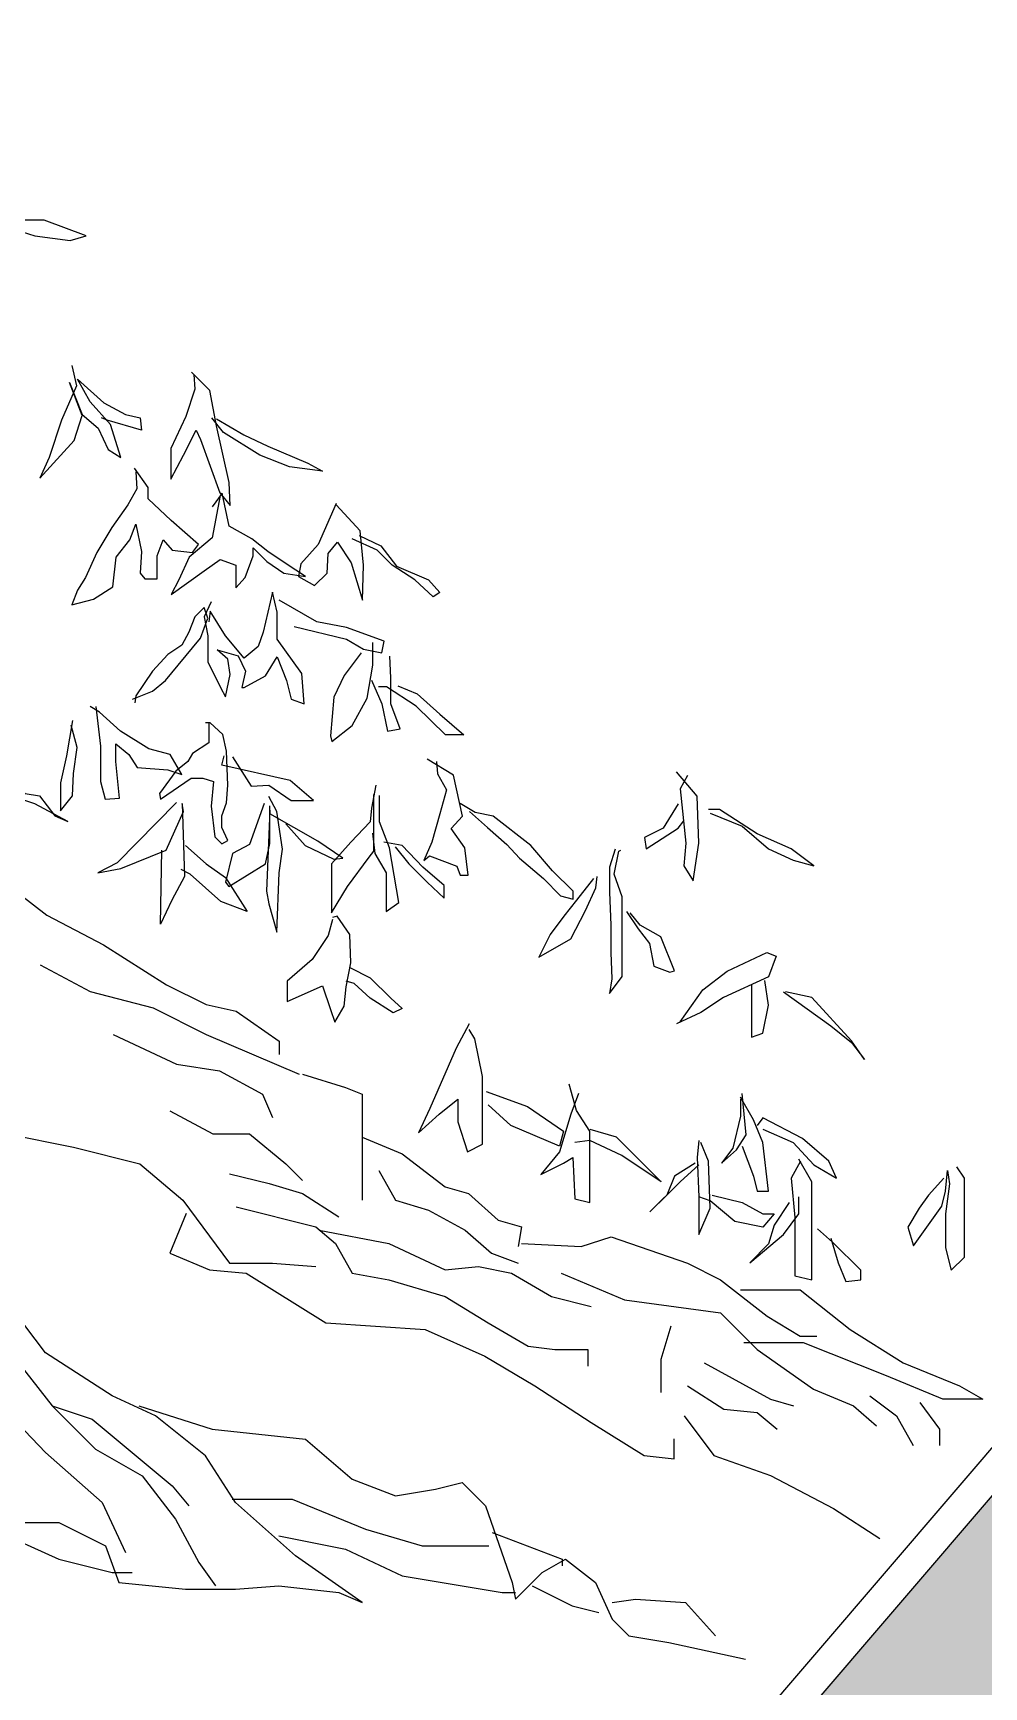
# Model space of a CAD drawing. Extents: x 421 to 2281, y 1882 to 2621.
# Drawn here: x 1595.6 to 1748.3, y 2084.9 to 2350.4 of the extents above; entities that cross this region are included whole.
import ezdxf

# ---------------------------------------------------------------- set-up
doc = ezdxf.new("R2010")
doc.units = 0
doc.header["$LTSCALE"] = 10
doc.header["$MEASUREMENT"] = 0
for name, color, linetype in [('3', 3, 'CONTINUOUS'), ('4', 4, 'CONTINUOUS'), ('7', 7, 'CONTINUOUS'), ('BH', 3, 'CONTINUOUS')]:
    doc.layers.add(name, color=color, linetype=linetype)

msp = doc.modelspace()

# ---------------------------------------------------------------- hatches: boundary and pattern name
at = {"layer": 'BH'}
h = msp.add_hatch(dxfattribs=at)
h.set_pattern_fill('ESCHER', color=256, scale=50, style=0)
h.set_pattern_definition([(59.99999999999999, (-210.0000000001455, -314.9999999998254), (-59.99999997655987, -1.353315237651032e-08), [55.00000000000001, -5]), (180, (-210.0000000001455, -314.9999999998254), (29.99999999999999, -51.9615242), [55.00000000000001, -5]), (300.0000000000001, (-210.0000000001455, -314.9999999998254), (59.99999997655987, -1.353315237651032e-08), [55.00000000000001, -5]), (59.99999999999999, (-205.0000000001455, -314.9999999998254), (-59.99999997655987, -1.353315237651032e-08), [10, -50]), (300.0000000000001, (-205.0000000001455, -314.9999999998254), (59.99999997655987, -1.353315237651032e-08), [10, -50]), (59.99999999999999, (-212.5000000001455, -310.6698729998254), (-59.99999997655987, -1.353315237651032e-08), [10, -50]), (180, (-212.5000000001455, -310.6698729998254), (29.99999999999999, -51.9615242), [10, -50]), (300.0000000000001, (-212.5000000001455, -319.3301269998254), (59.99999997655987, -1.353315237651032e-08), [10, -50]), (180, (-212.5000000001455, -319.3301269998254), (29.99999999999999, -51.9615242), [10, -50]), (59.99999999999999, (-230.0000000001455, -314.9999999998254), (-59.99999997655987, -1.353315237651032e-08), [10, -50]), (300.0000000000001, (-230.0000000001455, -314.9999999998254), (59.99999997655987, -1.353315237651032e-08), [10, -50]), (59.99999999999999, (-200.0000000001455, -332.3205080498254), (-59.99999997655987, -1.353315237651032e-08), [10, -50]), (180, (-200.0000000001455, -332.3205080498254), (29.99999999999999, -51.9615242), [10, -50]), (300.0000000000001, (-200.0000000001455, -297.6794919498254), (59.99999997655987, -1.353315237651032e-08), [10, -50]), (180, (-200.0000000001455, -297.6794919498254), (29.99999999999999, -51.9615242), [10, -50]), (0, (-200.0000000001455, -306.3397459498254), (-30, 51.9615242), [35, -25]), (0, (-200.0000000001455, -323.6602540498254), (-30, 51.9615242), [35, -25]), (120, (-207.5000000001455, -302.0096189498254), (-59.99999997655987, 1.353317458097081e-08), [34.99999999999999, -24.99999999999999]), (120, (-222.5000000001455, -310.6698729998254), (-59.99999997655987, 1.353317458097081e-08), [34.99999999999999, -24.99999999999999]), (240, (-222.5000000001455, -319.3301269998254), (29.99999997655985, -51.96152421353317), [35, -25]), (240, (-207.5000000001455, -327.9903810498254), (29.99999997655985, -51.96152421353317), [35, -25])])
h.paths.add_polyline_path([(2250.785033915906, 2604.084627953558), (2250.785033915906, 1904.084627953558), (450.7850339159058, 1904.084627953558), (450.7850339159058, 2604.084627953558)])
edge = h.paths.add_edge_path(flags=16)
edge.add_arc((1353.992238578665, 1661.711026250873), 409.8662078151122, 48.69815733620379, 131.3018426637964, ccw=False)
edge.add_line((1624.514522042849, 1969.620107731208), (1923.898642566484, 2318.882168490332))
edge.add_arc((1353.992238578664, 1661.711026250873), 869.8662078151121, 49.0677932279539, 130.932206772046)
edge.add_line((784.0858345908446, 2318.882168490333), (1083.469955114479, 1969.620107731208))

# ---------------------------------------------------------------- linework, layer by layer
at = {"layer": '3'}
for points in [[(1700.749038184157, 2231.246535349516), (1699.539203720125, 2229.132431057465), (1700.44657795638, 2220.374002580039), (1700.144119877627, 2216.74982465518), (1701.656412420412, 2214.333706038607), (1702.563786656668, 2220.374002580039), (1702.261328577916, 2227.924372754278), (1698.93428756262, 2231.850565003659)], [(1699.236745641372, 2226.716313445992), (1696.817078862332, 2222.790120191512), (1693.792495925788, 2221.280046558704), (1694.094954004539, 2219.467957596275), (1699.236745641372, 2222.790120191512), (1700.144119877627, 2223.998179499798)], [(1704.378537278205, 2225.206238808084), (1709.520328915037, 2223.092135521133), (1713.754744166588, 2219.467957596275), (1717.686703488414, 2217.655868633845), (1721.013744503709, 2216.74982465518), (1717.384245409661, 2219.467957596275), (1711.939995694077, 2221.884076212847), (1705.890827671964, 2225.810268462228), (1704.076079199453, 2225.810268462228)], [(1689.118602909512, 2219.445263453419), (1688.203281578749, 2216.520525263073), (1688.203281578749, 2212.499009371885), (1688.386346274706, 2207.197919328864), (1688.386346274706, 2202.810811540795), (1688.569410970664, 2198.606499198616), (1688.203281578749, 2196.230149356141), (1690.216991085258, 2198.972092100597), (1690.216991085258, 2205.552754285251), (1690.216991085258, 2211.767824573023), (1688.935538213555, 2215.423747562231), (1689.667796997385, 2219.079671556538), (1690.033926389301, 2219.262467002429)], [(1685.64037583534, 2214.69256276337), (1682.894407545, 2211.219435220052), (1680.880695889465, 2208.660288926587), (1678.683919537973, 2205.735550736241), (1676.85327472742, 2202.079626741934), (1681.979084065211, 2205.00436593738), (1684.358922963636, 2209.574270176439), (1686.006505227256, 2213.230193165647), (1686.189569923214, 2215.05815566535)], [(1690.94924986909, 2209.391473725449), (1692.779896828667, 2206.649530980993), (1694.610541639218, 2204.273181138518), (1695.342800423049, 2200.61725714421), (1697.905706166457, 2199.703276899459), (1698.637964950288, 2199.886072345349), (1696.441188598796, 2205.36995783426), (1693.146026220582, 2207.197919328864), (1691.498443956963, 2209.208677274458)], [(1699.539203720125, 2191.682596520989), (1703.168702814172, 2196.816848078655), (1707.100662135997, 2199.836995344272), (1713.452286087836, 2202.857143614987), (1714.964578630621, 2202.253113960844), (1713.754744166588, 2198.930951365607), (1706.495745978493, 2195.608788770369), (1702.86624473542, 2193.192670153797), (1698.93428756262, 2191.380581191367)], [(1711.032619308796, 2197.722892057321), (1711.032619308796, 2194.098714132461), (1711.032619308796, 2189.266477904416), (1712.847369930333, 2189.870507558559), (1713.754744166588, 2194.400729462083), (1713.149828009085, 2198.326921711463)], [(1716.174410945629, 2196.514832749034), (1723.735869361501, 2191.078566866845), (1727.062910376797, 2188.360432920651), (1729.180119077085, 2185.642299979557), (1727.062910376797, 2188.662448250273), (1720.711286424957, 2195.608788770369), (1716.476869024381, 2196.514832749034)], [(1683.206454573371, 2180.206034097369), (1681.996622258363, 2176.883870497031), (1680.181871636828, 2170.8435749607), (1677.157288700283, 2167.21939703584), (1680.786787794331, 2169.03148599827), (1682.299080337116, 2169.937530982034), (1682.601538415868, 2163.29320478646), (1685.021205194908, 2162.689175132317), (1685.021205194908, 2174.165737555937), (1682.90399649462, 2177.487900151174), (1681.694162030587, 2181.716107730176)], [(1709.217870836285, 2179.299989113604), (1709.217870836285, 2176.58185617251), (1708.008036372253, 2171.447604614842), (1706.19328789974, 2169.03148599827), (1708.612952529756, 2171.145589285221), (1710.125245072541, 2173.561707901794), (1709.520328915037, 2180.206034097369)], [(1617.542610544863, 2177.435196750902), (1624.473388142319, 2173.708711752527), (1630.337892593862, 2173.708711752527), (1636.202397045407, 2168.917516754615), (1638.868082059213, 2166.255741755775)], [(1709.520328915037, 2171.749618939364), (1711.335079536573, 2166.917382711319), (1711.939995694077, 2164.501264094746), (1713.754744166588, 2164.501264094746), (1712.847369930333, 2172.353648593507), (1711.335079536573, 2175.977826518366), (1709.217870836285, 2179.602004443225)], [(1712.847369930333, 2174.467752885558), (1717.686703488414, 2172.353648593507), (1721.013744503709, 2168.729471673748), (1724.643245746782, 2166.615367381698), (1723.433411282749, 2169.333501327891), (1719.198993882173, 2172.957678247651), (1712.847369930333, 2176.279840842888), (1711.939995694077, 2175.071782539701)], [(1685.021205194908, 2174.467752885558), (1689.255620446459, 2173.259693577272), (1693.490037847037, 2169.03148599827), (1696.51462078358, 2166.011337727554), (1690.16299683174, 2170.239545306556), (1685.021205194908, 2172.655663923129), (1682.601538415868, 2172.353648593507)], [(1702.563786656668, 2172.655663923129), (1702.261328577916, 2169.937530982034), (1702.563786656668, 2163.595220116081), (1702.563786656668, 2157.55492357465), (1704.378537278205, 2161.783131153652), (1704.076079199453, 2169.333501327891), (1702.86624473542, 2172.353648593507)], [(1718.896535803421, 2169.333501327891), (1717.384245409661, 2166.615367381698), (1717.989161567165, 2160.273056515744), (1717.989161567165, 2155.440820287698), (1717.989161567165, 2150.910598384175), (1720.711286424957, 2150.306568730032), (1720.711286424957, 2158.460968558415), (1720.711286424957, 2166.011337727554), (1718.594077724669, 2169.635515652413)], [(1651.130227535256, 2167.85280675508), (1653.795912549062, 2163.061611757168), (1659.12728042765, 2161.464546757864), (1664.991784879194, 2158.270416759257), (1669.256879611868, 2154.543931760881), (1673.521972195519, 2152.946866761577)], [(1701.958870499165, 2169.03148599827), (1698.631829483868, 2166.917382711319), (1697.421995019836, 2163.897234440603), (1694.699870162044, 2161.179101499509), (1699.539203720125, 2166.011337727554), (1702.563786656668, 2168.729471673748)], [(1741.88336912979, 2166.615367381698), (1739.46370235075, 2163.897234440603), (1737.95141195699, 2161.783131153652), (1736.136661335454, 2158.762982882936), (1737.04403557171, 2155.742834612221), (1741.580911051038, 2162.085145478174), (1742.185827208542, 2164.501264094746), (1742.488285287293, 2167.823426689984), (1742.790743366046, 2165.709323403033), (1742.185827208542, 2160.877086169887), (1742.185827208542, 2155.440820287698), (1743.093201444798, 2151.81664236284), (1745.210410145086, 2153.930745649791), (1745.210410145086, 2161.48111582403), (1745.210410145086, 2166.615367381698), (1744.000577830078, 2168.427456344127)], [(1704.680995356956, 2163.897234440603), (1709.520328915037, 2162.689175132317), (1712.847369930333, 2160.877086169887), (1714.662120551869, 2160.877086169887), (1712.847369930333, 2158.762982882936), (1708.310494451004, 2159.669026861601), (1704.378537278205, 2162.991190461938), (1702.563786656668, 2163.595220116081)], [(1717.081787330909, 2162.689175132317), (1714.662120551869, 2159.064997207458), (1713.754744166588, 2156.044849941842), (1710.730161230044, 2153.024701671126), (1716.174410945629, 2157.55492357465), (1718.594077724669, 2160.877086169887), (1718.594077724669, 2163.595220116081)], [(1723.735869361501, 2156.950893920507), (1724.945703825534, 2153.024701671126), (1726.155536140542, 2150.00455340041), (1728.575202919582, 2150.306568730032), (1728.575202919582, 2151.81664236284), (1724.038327440253, 2156.346864266364), (1721.618660661213, 2158.460968558415)], [(1579.395138550649, 2154.092588790356), (1585.821252007581, 2147.675899552224), (1591.176345122341, 2139.655037250734), (1598.67347677242, 2130.030002890987), (1605.099590229353, 2127.89110580821), (1617.951817143217, 2117.196623409624), (1620.629362626085, 2113.988278288009)], [(1598.67347677242, 2130.030002890987), (1605.635099325927, 2123.078588628337), (1613.132230976006, 2118.800795467882), (1618.487326239791, 2111.849381205232), (1622.23589206483, 2104.897967947681), (1624.913439696723, 2101.154898806646)], [(1627.59098517959, 2115.057726326847), (1637.230155364989, 2115.057726326847), (1649.011361936681, 2110.245209146974), (1658.115023025505, 2107.571588044777), (1666.683172868732, 2107.571588044777), (1668.825211404051, 2107.571588044777)], [(1589.034308736048, 2110.245209146974), (1599.744497114593, 2105.4326919671), (1608.312646957819, 2103.293794884323), (1611.525703686285, 2103.293794884323)], [(1669.360720500625, 2109.710485127554), (1680.606417975743, 2105.4326919671), (1680.606417975743, 2104.363243928261)], [(1675.786831808532, 2101.154898806646), (1682.212945265464, 2097.94655368503), (1686.497020187077, 2096.877105646191)], [(1688.639058722396, 2098.481277704449), (1692.387624547436, 2099.016001723869), (1700.420265294088, 2098.481277704449), (1705.239849312276, 2093.134036505156)]]:
    msp.add_lwpolyline(points, dxfattribs=at)
at = {"layer": '4'}
for points in [[(1621.406215828015, 2295.632384648518), (1621.589278374948, 2293.256034806043), (1620.124762956311, 2288.868927017973), (1617.744921908861, 2283.750633425943), (1617.744921908861, 2278.815137290003), (1619.758633564396, 2282.653856730201), (1621.772343070906, 2286.675372621389), (1622.504601854736, 2285.213003023666), (1625.616701686017, 2276.621582893418), (1627.264281800612, 2274.610824947824), (1627.081217104654, 2278.266747937032), (1625.067507598144, 2287.40655742025), (1623.969119422399, 2293.073238355053), (1621.0400864361, 2295.997977550498)], [(1625.067507598144, 2288.503334115993), (1629.461058152105, 2285.944187822528), (1633.305414618192, 2284.116226327924), (1639.712676827687, 2281.374283583468), (1642.092517875137, 2280.094710436736), (1636.783643841388, 2280.825895235597), (1632.023961746488, 2282.653856730201), (1626.165895773891, 2286.309779719409), (1624.335248814314, 2288.686130566983)], [(1625.622143017357, 2276.191356059446), (1624.340690145654, 2269.427898428902), (1620.679396226499, 2266.320362782466), (1619.031816111905, 2262.664439793258), (1617.750363240201, 2260.288088945683), (1623.059237273949, 2264.126808385881), (1625.622143017357, 2265.954770885585), (1628.18504661174, 2265.040789635733), (1628.18504661174, 2261.384866646525), (1629.649564179402, 2263.030031690139), (1630.931017051106, 2266.503159233456), (1630.931017051106, 2267.782732380188), (1633.127791253573, 2265.589177983604), (1635.873761692939, 2263.761216489), (1639.351988767111, 2263.212828141129), (1636.239888935829, 2265.223586086723), (1633.310855949531, 2267.234344032317), (1630.747952355148, 2269.245101977911), (1627.086658435994, 2271.255859923506), (1625.988270260247, 2276.556948961427), (1624.340690145654, 2274.363394564842)], [(1644.294733408944, 2274.911782912714), (1641.365700422645, 2268.33112072806), (1638.619729983279, 2265.223586086723), (1638.253600591364, 2263.212828141129), (1640.816506334772, 2261.750458543406), (1642.830215841282, 2263.761216489), (1643.01328053724, 2266.868751130337), (1644.477798104902, 2268.69671363004), (1646.674574456394, 2265.406382537713), (1648.505219266946, 2259.374108700931), (1648.688283962904, 2265.040789635733), (1648.139089875031, 2270.524675124644), (1644.294733408944, 2274.728987466823)], [(1647.956025179073, 2269.793490325783), (1651.43425440227, 2268.14832427707), (1653.997157996652, 2264.857993184743), (1659.122967334443, 2262.664439793258), (1660.953614294021, 2260.653681847664), (1659.855226118275, 2259.922497048802), (1656.926193131976, 2262.664439793258), (1653.264899212822, 2265.040789635733), (1650.885060314396, 2267.417140483308), (1646.857637003327, 2269.245101977911)], [(1624.212900522123, 2259.153610965628), (1623.078638671791, 2256.699646330407), (1623.645768522444, 2253.679382473243), (1623.645768522444, 2249.526520172191), (1625.725248939558, 2245.37365686604), (1626.481424222789, 2243.863524937458), (1627.237599506018, 2247.450088016566), (1626.85951078989, 2249.904052651787), (1625.158119088904, 2251.414184580369), (1628.560904639901, 2250.470351873731), (1629.695166490234, 2248.016388243609), (1629.12803663958, 2245.37365686604), (1629.506123206683, 2245.37365686604), (1632.908910906705, 2247.261322279318), (1634.799348040267, 2250.281586136482), (1636.311696457703, 2246.506256315027), (1637.067871740933, 2243.485992457862), (1639.147352158046, 2242.730926493571), (1638.769265590944, 2247.638854758914), (1634.799348040267, 2253.113083251299), (1634.799348040267, 2257.454712294698), (1634.043172757038, 2260.66374289421), (1632.530822190577, 2254.245681695186), (1631.774646907347, 2251.980483802313), (1629.506123206683, 2250.092819394134), (1626.481424222789, 2253.679382473243), (1624.023857238572, 2257.643479037046), (1623.834811805996, 2255.944580366116)], [(1611.546972586865, 2243.485992457862), (1614.760714854311, 2244.807357644097), (1616.840195271425, 2246.506256315027), (1618.919675688539, 2248.960219945148), (1622.511506672112, 2253.301849993647), (1623.645768522444, 2256.51087958806), (1623.078638671791, 2258.209778258989), (1621.56628810533, 2256.699646330407), (1620.62106953855, 2254.245681695186), (1619.486807688217, 2252.16925054466), (1617.218283987552, 2250.659118616078), (1614.760714854311, 2248.016388243609), (1612.114102437518, 2244.052291679805), (1611.925059153968, 2242.919693235919)], [(1637.521341807534, 2255.169796358753), (1645.942315672563, 2253.159038413158), (1648.688283962904, 2251.513872364445), (1651.617319098227, 2250.965484016574), (1651.983448490143, 2252.793445511178), (1645.942315672563, 2254.986999907762), (1641.182635726688, 2255.900981157614), (1635.141502909109, 2259.374108700931)], [(1648.322154570988, 2250.965484016574), (1645.576186280648, 2247.309561027366), (1643.928604017029, 2243.836433484049), (1643.379409929155, 2237.621363196276), (1643.562474625113, 2236.707381946425), (1646.857637003327, 2239.26652924499), (1649.237478050777, 2243.653637033059), (1650.152801530566, 2248.95472607098), (1650.152801530566, 2252.610650065287)], [(1649.969736834608, 2246.578376228505), (1651.617319098227, 2242.739655783207), (1652.532640428991, 2238.352547995138), (1654.546352084525, 2238.718139892019), (1653.081834516864, 2242.739655783207), (1653.081834516864, 2246.943968125386), (1652.898769820907, 2250.417095668703)], [(1654.18022269261, 2245.664394978653), (1657.292320374866, 2244.38482183192), (1660.953614294021, 2241.094490739593), (1664.797970760107, 2237.804159647267), (1661.868937773809, 2237.804159647267), (1657.109257827934, 2242.374063886326), (1652.349575733034, 2245.481598527663), (1651.068125010354, 2245.481598527663)], [(1623.834811805996, 2239.710662636406), (1623.834811805996, 2236.501632036894), (1621.188201538228, 2234.802733365964), (1620.432026254998, 2233.48136817973), (1618.541589121435, 2231.971236251147), (1615.894976704643, 2228.384673172039), (1616.084019988194, 2227.4408404654), (1620.999156105651, 2230.838637807261), (1622.889593239214, 2230.838637807261), (1624.590987089226, 2230.272338585317), (1624.212900522123, 2226.308242021514), (1624.780030372777, 2221.400312751071), (1625.914292223109, 2220.267714307184), (1626.85951078989, 2220.834013529128), (1625.914292223109, 2222.910444679654), (1625.914292223109, 2224.798110092931), (1626.670467506339, 2226.874541243457), (1626.85951078989, 2229.706038358274), (1626.670467506339, 2235.180266850659), (1626.103337655685, 2237.822997223129), (1624.023857238572, 2239.710662636406), (1623.267681955342, 2239.710662636406)], [(1480.52645542046, 2234.39718172607), (1493.321739618484, 2231.203051727462), (1501.851926934809, 2232.267761726999), (1523.710535022115, 2227.476566729087), (1533.840134206333, 2226.411856729551), (1555.698742293639, 2222.685371731176), (1565.828341477858, 2218.426531733032), (1576.491077235033, 2215.764756734193), (1590.885771151926, 2214.167691734889), (1597.816548749382, 2208.84414173721), (1606.879874787689, 2204.052946739298), (1617.009473971907, 2197.664686742083), (1623.407114996407, 2194.470556743476), (1628.205346302037, 2193.40584674394), (1635.136123899494, 2188.614651746028), (1635.136123899494, 2186.485231746957)], [(1627.61568607312, 2234.236434144021), (1630.640385057015, 2229.517272621026), (1633.476040757359, 2229.706038358274), (1637.067871740933, 2227.252074728152), (1640.659702724505, 2227.252074728152), (1636.878828457381, 2230.461104322565), (1625.914292223109, 2232.915068957786), (1626.292380939237, 2234.425200886368)], [(1632.734700193811, 2226.757110436934), (1630.354861295386, 2220.176448252281), (1627.60889085602, 2218.714078654558), (1626.510502680275, 2214.144174415498), (1627.059696768148, 2213.412989616637), (1632.917764889769, 2217.068913610944), (1633.6500236736, 2220.359244703271), (1633.6500236736, 2225.660333741192), (1633.100829585727, 2212.681804817776), (1633.466958977643, 2210.671046872181), (1634.748411849347, 2206.101142633122), (1635.114541241262, 2215.606544013222), (1635.663735329135, 2219.445263453419), (1634.748411849347, 2225.477537290202), (1633.466958977643, 2227.853888137776)], [(1636.212929417008, 2223.466779344608), (1639.325027099264, 2219.993651801291), (1643.901642349182, 2217.800098409806), (1645.366159916844, 2217.982893855697), (1641.338738754799, 2220.724836600152), (1633.6500236736, 2225.111945393321), (1633.6500236736, 2226.391518540054)], [(1589.286361433057, 2200.858816740691), (1590.35263457897, 2188.614651746028), (1591.418907724882, 2174.773421752062), (1591.418907724882, 2173.708711752527), (1602.081643482057, 2171.579291753455), (1612.744379239232, 2168.917516754615), (1619.675156836688, 2163.061611757168), (1627.139073156125, 2152.946866761577), (1634.069850753582, 2152.946866761577), (1641.000628351038, 2152.41451176181)], [(1608.479284506558, 2189.679361745565), (1618.608883690776, 2184.888166747653), (1625.539661288231, 2183.823456748117), (1632.470441034713, 2180.096971749742), (1634.069850753582, 2176.370486751366)], [(1638.868082059213, 2183.291101748349), (1645.798859656669, 2181.161681749278), (1648.464544670475, 2180.096971749742), (1648.464544670475, 2173.708711752527), (1648.464544670475, 2167.85280675508), (1648.464544670475, 2163.061611757168)], [(1648.464544670475, 2173.176356752759), (1654.862185694975, 2170.514581753919), (1661.792963292431, 2165.19103175624), (1665.52492145215, 2164.126321756704), (1670.323152757781, 2159.867481758561), (1674.055108768475, 2158.802771759025), (1673.521972195519, 2155.608641760417)], [(1627.139073156125, 2167.320451755311), (1633.536714180625, 2165.723386756008), (1638.868082059213, 2164.126321756704), (1644.732586510757, 2160.399836758329)], [(1628.205346302037, 2161.996901757632), (1641.000628351038, 2158.802771759025), (1644.199449937801, 2156.140996760185), (1646.865132802582, 2151.349801762274), (1652.72963940315, 2150.285091762738), (1661.792963292431, 2147.623316763898), (1668.723743038912, 2143.364476765755), (1675.121384063413, 2139.637991767379), (1679.386476647062, 2139.105636767611), (1684.71784452565, 2139.105636767611), (1684.71784452565, 2136.443861768772)], [(1620.208293409644, 2160.932191758096), (1617.542610544863, 2154.543931760881), (1623.940251569363, 2151.882156762042), (1629.804756020906, 2151.349801762274), (1642.600040218932, 2143.364476765755), (1658.594143854693, 2142.299766766219), (1668.190604316931, 2138.040926768076), (1676.187657209325, 2133.249731770164), (1685.250983247631, 2127.393826772717), (1693.781170563955, 2122.070276775038), (1698.579401869587, 2121.53792177527), (1698.579401869587, 2124.732051773877)], [(1641.533764923995, 2158.270416759257), (1652.72963940315, 2156.140996760185), (1661.792963292431, 2151.882156762042), (1667.124331171019, 2152.41451176181), (1672.455699049607, 2151.349801762274), (1678.853340074106, 2147.623316763898), (1685.250983247631, 2146.026251764594)], [(1674.055108768475, 2156.140996760185), (1683.651571379737, 2155.608641760417), (1688.449802685368, 2157.205706759721), (1700.711948161412, 2152.946866761577), (1706.04331604, 2150.285091762738), (1713.507232359437, 2144.429186765291), (1718.838600238024, 2141.235056766683), (1721.504283102805, 2141.235056766683)], [(1709.242137626762, 2148.688026763434), (1718.838600238024, 2148.688026763434), (1726.835650981392, 2142.299766766219), (1735.365840446742, 2136.97621676854), (1744.429166485049, 2133.249731770164), (1748.161122495742, 2131.120311771092), (1741.763481471243, 2131.120311771092), (1732.700155432936, 2134.846796769468), (1719.37173681098, 2140.170346767147), (1709.775274199718, 2140.170346767147)], [(1698.046265296631, 2142.832121765987), (1696.446855577761, 2137.508571768308), (1696.446855577761, 2132.185021770628)], [(1703.377633175218, 2136.97621676854), (1714.040368932393, 2131.120311771092), (1717.772327092111, 2130.055601771557)], [(1700.711948161412, 2133.249731770164), (1706.576454761981, 2129.523246771789), (1711.907822640568, 2128.990891772021), (1715.106642078305, 2126.329116773181)], [(1730.034472568154, 2131.65266677086), (1734.29956730083, 2128.458536772253), (1736.965250165611, 2123.667341774341)], [(1738.031523311523, 2130.587956771325), (1741.230344898287, 2126.329116773181), (1741.230344898287, 2123.667341774341)], [(1700.178811588456, 2128.458536772253), (1704.977042894086, 2122.070276775038), (1714.040368932393, 2118.87614677643), (1724.169968116611, 2113.552596778751), (1731.633882287024, 2108.76140178084)]]:
    msp.add_lwpolyline(points, dxfattribs=at)
at = {"layer": '7'}
for points in [[(1083.469955114479, 1969.620107731208, -0.3768899368627247), (1624.514522042849, 1969.620107731208), (1923.898642566484, 2318.882168490332, 0.3732105203369475), (784.0858345908446, 2318.882168490333)], [(1083.992238578665, 1976.693518441934, -0.3699396874964852), (1623.992238578664, 1976.693518441934), (1916.857740061367, 2318.350946344922, 0.3699396874964852), (791.1267370959622, 2318.350946344922)]]:
    msp.add_lwpolyline(points, format="xyb", close=True, dxfattribs=at)
for points in [[(1585.642863590058, 2319.514047602467), (1588.754961272313, 2318.051678004744), (1590.768672927848, 2319.514047602467), (1595.894482265639, 2317.868881553753), (1601.569485691304, 2317.137696754892), (1604.132389285686, 2317.868881553753), (1597.358997684277, 2320.428027847219), (1592.050123650527, 2320.428027847219), (1584.178346022396, 2320.428027847219)], [(1601.818299807614, 2297.094754246241), (1602.550558591446, 2293.804423153914), (1600.170719693021, 2288.320537665003), (1598.157008037486, 2282.28826382822), (1596.692490469823, 2278.997932735893), (1602.18442919953, 2285.030206572676), (1603.465882071235, 2289.051722463864), (1601.4521704157, 2294.352811501785)], [(1601.4521704157, 2294.352811501785), (1603.465882071235, 2289.234518914855), (1606.028785665617, 2287.04096451827), (1607.676367929237, 2283.567836974953), (1609.690079584771, 2282.28826382822), (1608.042497321153, 2287.589352866141), (1604.747334942938, 2291.245276860448), (1602.733623287403, 2294.901200854756), (1606.944109145405, 2291.062480409458), (1610.422338368603, 2289.234518914855), (1612.802177267028, 2288.686130566983), (1612.985241962985, 2286.675372621389), (1607.493303233279, 2288.320537665003), (1606.577979753491, 2288.686130566983)], [(1612.075359814537, 2280.030076504744), (1612.258424510494, 2277.288133760288), (1610.793906942833, 2274.728987466823), (1608.231003348449, 2271.073063472516), (1605.851162300999, 2267.051547581327), (1604.020517490447, 2263.030031690139), (1602.739064618743, 2261.019273744545), (1601.823741138955, 2258.642923902069), (1605.301968213126, 2259.556904146822), (1608.414068044408, 2261.567662092416), (1608.963262132281, 2266.320362782466), (1611.160036334748, 2269.062305526921), (1612.075359814537, 2271.621451820386), (1612.990683294325, 2267.234344032317), (1612.807618598367, 2263.761216489), (1613.539877382199, 2262.847235239149), (1615.553586888708, 2262.847235239149), (1615.553586888708, 2266.503159233456), (1616.468910368497, 2269.062305526921), (1617.933427936158, 2267.417140483308), (1621.228590314372, 2267.051547581327), (1622.143913794161, 2268.33112072806), (1617.750363240201, 2272.169840168258), (1614.089071470072, 2275.642967711575), (1614.089071470072, 2277.470930211278), (1611.892295118579, 2280.578464852615)], [(1605.686617902626, 2242.353393008876), (1606.442793185856, 2235.93533281495), (1606.442793185856, 2230.272338585317), (1607.198966320061, 2227.4408404654), (1609.467492169751, 2227.629607207748), (1608.900360170072, 2233.48136817973), (1608.900360170072, 2236.312865294547), (1610.979840587186, 2234.613967628716), (1612.303147870095, 2232.53753647819), (1617.218283987552, 2232.160002993495), (1619.486807688217, 2231.404937029204), (1617.596370554655, 2234.613967628716), (1614.193582854632, 2235.557799330255), (1609.656535453302, 2238.389297450172), (1606.25374775328, 2241.409561307336), (1604.741399335845, 2242.353393008876)], [(1601.905743635501, 2240.088195116002), (1600.960525068721, 2234.425200886368), (1600.015306501939, 2230.083571842969), (1600.015306501939, 2225.553176057223), (1601.905743635501, 2228.007140692443), (1602.094786919052, 2231.593703771552), (1602.661918918732, 2235.746566072603), (1601.716700351951, 2239.333129151711)], [(1660.377458538301, 2233.520569072578), (1660.56052323426, 2231.509811126984), (1662.025040801921, 2228.950664833519), (1660.926652626174, 2225.111945393321), (1659.645199754471, 2220.542041154261), (1658.363746882766, 2217.617301958815), (1659.279070362555, 2218.348486757677), (1663.672620916514, 2216.703320708963), (1664.221815004388, 2215.240951111241), (1665.503267876092, 2215.240951111241), (1664.954073788219, 2219.628059904409), (1662.757297436727, 2222.735594545746), (1664.587944396303, 2224.74635249134), (1663.123426828642, 2231.327014675994), (1658.912940970639, 2233.886161974559)], [(1591.319296117357, 2231.027404549608), (1594.343995101252, 2228.384673172039), (1596.612518801917, 2228.007140692443), (1599.070087935158, 2224.798110092931), (1601.149568352272, 2223.854277386292), (1595.856345667712, 2226.685774501109), (1591.319296117357, 2228.195906429692)], [(1650.675033950592, 2229.68184963238), (1649.942775166762, 2226.025925638073), (1649.759710470804, 2223.832372246588), (1646.647612788548, 2220.542041154261), (1643.535512957266, 2217.068913610944), (1643.535512957266, 2213.230193165647), (1643.535512957266, 2209.208677274458), (1646.098418700675, 2213.412989616637), (1649.576645774846, 2218.165690306687), (1650.308904558678, 2219.079671556538), (1650.308904558678, 2226.757110436934), (1650.308904558678, 2228.219480034657)], [(1650.125839862719, 2222.004409746884), (1650.491969254635, 2218.714078654558), (1652.322614065187, 2215.606544013222), (1652.322614065187, 2209.391473725449), (1654.336325720721, 2210.853843323172), (1652.87180815306, 2219.628059904409), (1651.224228038466, 2223.832372246588), (1651.224228038466, 2228.036683583667)], [(1618.638725052143, 2226.939906887925), (1609.119365160392, 2217.251709056835), (1606.007265329111, 2215.606544013222), (1609.668559248265, 2216.337728812083), (1616.991142788524, 2219.262467002429), (1619.737113227889, 2225.477537290202), (1619.554048531932, 2226.757110436934), (1619.920177923847, 2215.05815566535), (1617.906466268312, 2211.219435220052), (1616.075819308735, 2207.380715779855), (1616.258884004693, 2219.262467002429)], [(1665.686332572051, 2225.477537290202), (1668.615365558348, 2222.918390996736), (1671.727465389629, 2220.176448252281), (1673.741174896139, 2217.982893855697), (1677.585533511251, 2214.69256276337), (1680.331501801592, 2211.950620018914), (1682.345213457126, 2211.402231671043), (1682.345213457126, 2212.681804817776), (1679.050048929887, 2215.972135910102), (1675.571821855717, 2219.993651801291), (1669.530689038137, 2224.74635249134), (1666.601656051838, 2225.294740839211), (1664.221815004388, 2226.757110436934)], [(1620.103242619804, 2219.993651801291), (1623.398404998018, 2217.068913610944), (1626.510502680275, 2214.87535921436), (1629.988731903471, 2209.391473725449), (1625.778246045468, 2211.036639774162), (1620.835499254611, 2215.423747562231), (1619.370983835974, 2216.154932361093)], [(1653.787131632848, 2219.8108563554), (1655.983907984341, 2217.068913610944), (1658.912940970639, 2214.144174415498), (1661.658911410005, 2211.585028122033), (1661.658911410005, 2213.595786067627), (1658.180682186809, 2216.520525263073), (1654.885519808595, 2219.993651801291), (1651.956486822296, 2220.542041154261)], [(1643.718577653225, 2208.111900578716), (1642.986318869393, 2205.552754285251), (1640.42341527501, 2201.714034845053), (1636.395991963941, 2198.240907301735), (1636.395991963941, 2195.68176100827), (1636.395991963941, 2194.950576209409), (1642.070995389605, 2197.509722502874), (1643.352448261309, 2193.671003062676), (1644.08470704514, 2191.660245117082), (1645.549224612801, 2194.219391410547), (1645.915354004716, 2197.326926051884), (1646.647612788548, 2201.165645492082), (1646.46454809259, 2205.735550736241), (1644.450836437055, 2208.660288926587), (1643.718577653225, 2208.477493480696)], [(1596.750275603469, 2200.858816740691), (1604.747328495863, 2196.599976742547), (1614.876925531057, 2193.938201743708), (1623.407114996407, 2189.679361745565), (1638.334945486256, 2183.291101748349)], [(1646.46454809259, 2200.43446169832), (1649.759710470804, 2198.789295649607), (1653.054872849018, 2195.49896455728), (1654.885519808595, 2193.853798508567), (1653.421002240933, 2193.122613709705), (1649.759710470804, 2195.49896455728), (1647.196804727396, 2197.875314399755), (1645.915354004716, 2198.240907301735)], [(1665.663870962587, 2191.380581191367), (1663.546664411323, 2187.454388941987), (1659.312247010746, 2177.789915480796), (1657.49749638921, 2173.863723231415), (1660.824539553531, 2176.883870497031), (1663.849122490074, 2179.299989113604), (1663.849122490074, 2175.675812193845), (1665.361412883834, 2170.8435749607), (1667.781079662875, 2172.051634268986), (1667.781079662875, 2177.789915480796), (1667.781079662875, 2182.924167038463), (1666.571247347867, 2188.964462574795), (1665.663870962587, 2190.474537212702)], [(1668.385995820378, 2180.50804842189), (1675.040079999995, 2178.091929805318), (1680.786787794331, 2174.165737555937), (1680.181871636828, 2171.749618939364), (1672.317955142203, 2175.071782539701), (1668.688456048155, 2178.393945134939)], [(1560.652309425451, 2165.85652023288), (1571.89800690057, 2156.231485873132), (1582.608195279116, 2141.259209308992), (1586.356761104155, 2134.307796051442), (1597.602458579274, 2122.543864608917), (1606.706119668098, 2114.523002307428), (1610.454685493139, 2106.502140005939)], [(1564.936384347065, 2124.148036667175), (1564.400875250491, 2111.314657185812), (1570.29147961085, 2103.293794884323), (1583.143704375689, 2108.106312064197), (1592.782874561087, 2111.314657185812), (1599.744497114593, 2111.314657185812), (1607.241628764672, 2107.571588044777), (1609.383665150965, 2101.689622826065), (1620.093853529511, 2100.620174787226), (1628.126494276164, 2100.620174787226), (1635.08811682967, 2101.154898806646), (1644.727287015067, 2100.085450767807), (1648.475852840108, 2098.481277704449), (1637.765664461563, 2105.967415986519), (1628.126494276164, 2114.523002307428), (1623.306910257978, 2122.009140589498), (1615.274269511325, 2128.42582982763), (1608.312646957819, 2131.634174949245), (1597.602458579274, 2138.585589211896), (1587.427779297302, 2151.953692712678), (1581.001667989395, 2161.044003053006)], [(1680.452751942, 2151.349801762274), (1690.582351126218, 2147.09096176413), (1706.04331604, 2144.961541765058), (1711.907822640568, 2139.105636767611), (1720.971146529849, 2132.717376770396), (1727.368787554348, 2130.055601771557), (1731.100745714068, 2126.861471772949)], [(1612.596721879432, 2130.030002890987), (1624.377928451125, 2126.286933749952), (1639.372193900307, 2124.682760686595), (1646.869325550387, 2118.266071448463), (1653.830945954868, 2115.592450346267), (1660.2570594118, 2116.661898385105), (1664.541134333414, 2117.731347429044), (1668.289700158452, 2113.988278288009), (1672.57377722909, 2101.689622826065), (1673.109286325664, 2099.016001723869), (1677.393361247277, 2103.293794884323), (1681.141927072317, 2105.4326919671), (1685.961511090503, 2101.689622826065), (1688.639058722396, 2095.807657607353), (1691.316606354289, 2093.134036505156), (1697.742717662196, 2092.064588466318), (1710.059435479487, 2089.390967364121)], [(1635.08811682967, 2109.175761108135), (1645.798305208215, 2107.036864025358), (1654.90196629704, 2102.759070864904), (1670.967247790345, 2100.085450767807), (1673.109286325664, 2100.085450767807)]]:
    msp.add_lwpolyline(points, dxfattribs=at)

doc.saveas('drawing.dxf')
